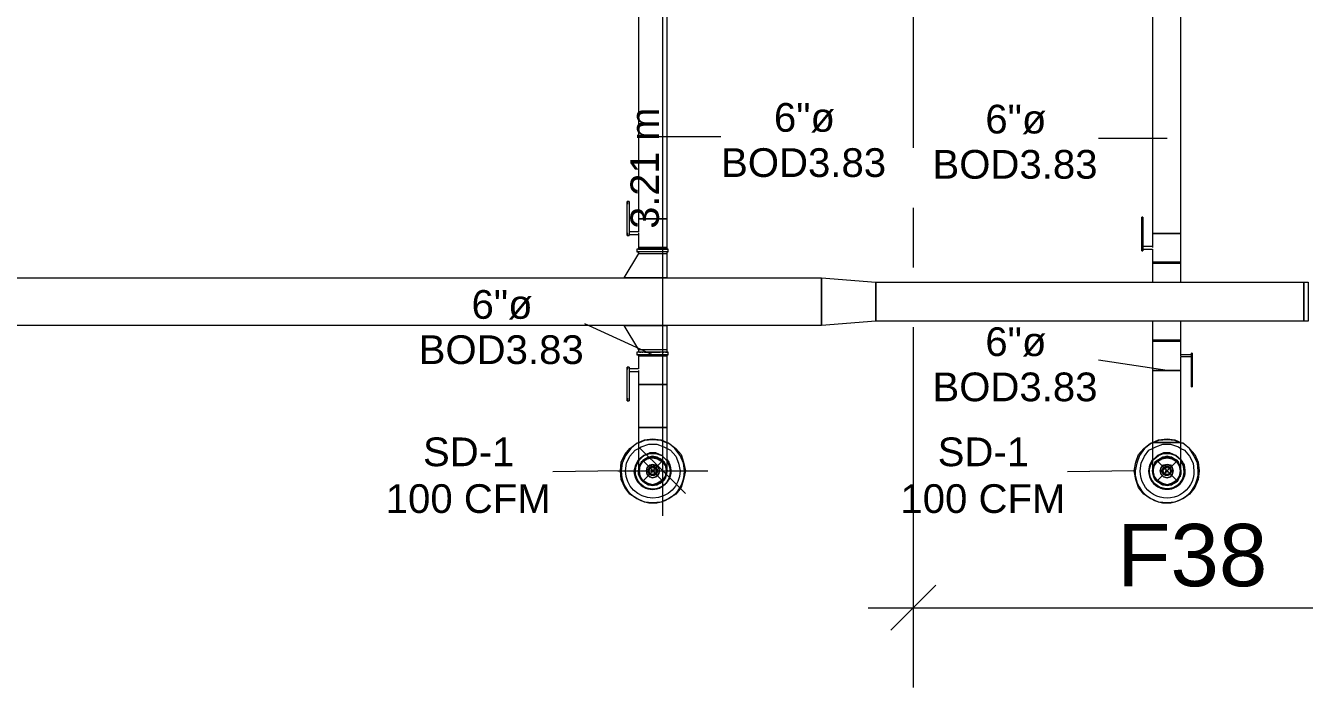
# Model space of a CAD drawing. Header units: metres. Extents: x -2 to 237, y -8 to 52.
# Drawn here: x 20.56 to 27.33, y 15.01 to 18.51 of the extents above; entities that cross this region are included whole.
import ezdxf

# ---------------------------------------------------------------- set-up
doc = ezdxf.new("R2010")
doc.units = ezdxf.units.M
doc.layers.add('HVAC - Ductos', color=5, linetype='Continuous', lineweight=0)
doc.layers.add('PDF4_Text', color=7, linetype='Continuous', lineweight=0)
doc.layers.add('PDF4_Geometry', color=7, linetype='Continuous', lineweight=0, true_color=0xaaaaaa)
doc.styles.add('PDF Arial-BoldMT-Identity-H', font='arial.ttf')
doc.styles.add('PDF Helvetica', font='')
doc.styles.get('PDF Helvetica').set_extended_font_data('Helvetica')

msp = doc.modelspace()

# ---------------------------------------------------------------- linework, layer by layer
at = {"layer": 'HVAC - Ductos', "lineweight": 0}
for points in [[(23.9338, 15.9155), (23.9338, 19.3563), (23.9338, 23.8875)], [(23.8054, 19.2051), (23.8054, 17.487), (23.8054, 17.4182), (23.7551, 17.4182)], [(23.9566, 17.3266), (23.9566, 17.3358), (23.9566, 17.487), (23.952, 17.487), (23.9475, 17.487), (23.9338, 17.487), (23.92, 17.487), (23.9017, 17.487), (23.8788, 17.487), (23.8604, 17.487), (23.8421, 17.487), (23.8284, 17.487), (23.8146, 17.487), (23.8054, 17.487), (23.8146, 17.487), (23.8284, 17.487), (23.8421, 17.487), (23.8604, 17.487), (23.8788, 17.487), (23.9017, 17.487), (23.92, 17.487), (23.9338, 17.487), (23.9475, 17.487), (23.952, 17.487), (23.9566, 17.487), (23.9566, 19.2051)], [(26.472, 17.487), (26.472, 17.3312), (26.472, 17.3266), (26.472, 17.322), (26.472, 17.3175), (26.472, 17.322), (26.472, 17.3266), (26.472, 17.3312), (26.472, 17.3266), (26.5224, 17.3266), (26.5224, 17.2579), (26.5224, 17.2534), (26.5224, 17.1525), (26.527, 17.1525), (26.5316, 17.1525), (26.5452, 17.1525), (26.5636, 17.1525), (26.582, 17.1525), (26.6002, 17.1525), (26.6186, 17.1525), (26.6369, 17.1525), (26.6553, 17.1525), (26.6644, 17.1525), (26.6736, 17.1525), (26.6736, 17.2534), (26.6736, 17.2579), (26.6736, 17.4091), (26.6736, 19.2051)], [(26.5224, 19.2051), (26.5224, 17.4091), (26.5224, 17.3404), (26.472, 17.3404)], [(23.8788, 17.9223), (24.2407, 17.9223)], [(26.6002, 17.9131), (26.2383, 17.9131)], [(23.7551, 17.5787), (23.7459, 17.5787)], [(23.7459, 17.4137), (23.7459, 17.4091), (23.7459, 17.4045), (23.7459, 17.4), (23.7459, 17.4045), (23.7459, 17.4091), (23.7459, 17.4137), (23.7459, 17.5649)], [(23.7551, 17.5649), (23.7551, 17.4137), (23.7551, 17.4091), (23.7551, 17.4045), (23.7551, 17.4), (23.7551, 17.4045), (23.7551, 17.4091)], [(26.472, 17.4962), (26.4674, 17.4962)], [(26.4674, 17.3312), (26.4674, 17.3266), (26.4674, 17.322), (26.4674, 17.3175), (26.4674, 17.322), (26.4674, 17.3266), (26.4674, 17.3312), (26.4674, 17.487)], [(23.7459, 17.4), (23.7551, 17.4)], [(23.7551, 17.4137), (23.7551, 17.4091), (23.7551, 17.4045), (23.8054, 17.4045), (23.8054, 17.3358), (23.8146, 17.3358), (23.8284, 17.3358), (23.8421, 17.3358), (23.8604, 17.3358), (23.8788, 17.3358), (23.9017, 17.3358), (23.92, 17.3358), (23.9338, 17.3358), (23.9475, 17.3358), (23.952, 17.3358), (23.9566, 17.3358), (23.952, 17.3358), (23.9566, 17.3358), (23.952, 17.3358), (23.9475, 17.3358), (23.9338, 17.3358), (23.92, 17.3358), (23.9017, 17.3358), (23.8788, 17.3358), (23.8604, 17.3358), (23.8421, 17.3358), (23.8284, 17.3358), (23.8146, 17.3358), (23.8054, 17.3358), (23.8054, 17.3266), (23.8146, 17.3266), (23.8284, 17.3266), (23.8421, 17.3266), (23.8604, 17.3266), (23.8788, 17.3266), (23.9017, 17.3266), (23.92, 17.3266), (23.9338, 17.3266), (23.9475, 17.3266), (23.952, 17.3266), (23.9566, 17.3266), (23.952, 17.3266), (23.9612, 17.3266), (23.952, 17.3266), (23.9383, 17.3266), (23.92, 17.3266), (23.9017, 17.3266), (23.8788, 17.3266), (23.8604, 17.3266), (23.8376, 17.3266), (23.8238, 17.3266), (23.81, 17.3266), (23.8009, 17.3266), (23.7963, 17.3266), (23.7963, 17.3129)], [(23.8054, 17.4137), (23.8054, 17.4091), (23.8054, 17.4045)], [(23.8054, 17.3266), (23.8009, 17.3266), (23.7963, 17.3266)], [(23.9566, 17.3129), (23.9612, 17.3129), (23.952, 17.3129), (23.9383, 17.3129), (23.92, 17.3129), (23.9017, 17.3129), (23.8788, 17.3129), (23.8604, 17.3129), (23.8376, 17.3129), (23.8238, 17.3129), (23.81, 17.3129), (23.8009, 17.3129), (23.7963, 17.3129), (23.8009, 17.3129), (23.8054, 17.3129), (23.8054, 17.3038), (23.8146, 17.3038), (23.8284, 17.3038), (23.8421, 17.3038), (23.8604, 17.3038), (23.8788, 17.3038), (23.9017, 17.3038), (23.92, 17.3038), (23.9338, 17.3038), (23.9475, 17.3038), (23.952, 17.3038), (23.9566, 17.3038), (23.9566, 17.3129), (23.952, 17.3129), (23.9475, 17.3129)], [(23.8192, 17.3129), (23.8146, 17.3129), (23.81, 17.3129)], [(23.8284, 17.3129), (23.8238, 17.3129)], [(23.92, 17.3129), (23.9017, 17.3129), (23.8788, 17.3129), (23.8604, 17.3129), (23.8421, 17.3129), (23.8376, 17.3129)], [(23.9383, 17.3129), (23.9338, 17.3129)], [(23.9612, 17.3129), (23.9612, 17.3266)], [(26.4674, 17.3175), (26.4674, 17.322), (26.4674, 17.3175)], [(26.4674, 17.3175), (26.472, 17.3175)], [(26.472, 17.3175), (26.472, 17.322), (26.472, 17.3175)], [(26.5224, 17.3404), (26.5224, 17.3358)], [(23.8054, 17.3038), (23.7276, 17.1755), (23.7322, 17.1755), (23.7505, 17.1755), (23.7734, 17.1755), (23.8054, 17.1755), (23.8788, 17.1755), (23.9109, 17.1755), (23.9338, 17.1755), (23.952, 17.1755), (23.9566, 17.1755), (23.9566, 17.3038)], [(23.8467, 17.3038), (23.8513, 17.3038), (23.8558, 17.3038)], [(23.9063, 17.3038), (23.9109, 17.3038)], [(23.9566, 17.1755), (23.952, 17.1755), (23.9338, 17.1755), (23.9109, 17.1755), (23.8788, 17.1755), (23.8054, 17.1755), (23.7734, 17.1755), (23.7505, 17.1755), (23.7322, 17.1755), (23.7276, 17.1755)], [(24.7722, 17.1755), (25.0608, 17.1525)], [(24.7722, 16.9235), (24.7722, 17.1755)], [(25.0608, 17.1525), (25.0608, 16.9464)], [(23.8788, 16.7677), (23.5214, 16.9326)], [(23.9566, 16.7952), (23.9566, 16.9235), (23.952, 16.9235), (23.9338, 16.9235), (23.9109, 16.9235), (23.8788, 16.9235), (23.8054, 16.9235), (23.7734, 16.9235), (23.7505, 16.9235), (23.7322, 16.9235), (23.7276, 16.9235), (23.8054, 16.7952)], [(23.7276, 16.9235), (23.7322, 16.9235), (23.7505, 16.9235), (23.7734, 16.9235), (23.8054, 16.9235), (23.8788, 16.9235), (23.9109, 16.9235), (23.9338, 16.9235), (23.952, 16.9235), (23.9566, 16.9235)], [(25.0608, 16.9464), (24.7722, 16.9235)], [(26.7285, 16.7631), (26.7285, 16.7677), (26.6736, 16.7677), (26.6736, 16.841), (26.6644, 16.841), (26.6553, 16.841), (26.6369, 16.841), (26.6186, 16.841), (26.6002, 16.841), (26.582, 16.841), (26.5636, 16.841), (26.5452, 16.841), (26.5316, 16.841), (26.527, 16.841), (26.5224, 16.841), (26.527, 16.841), (26.5224, 16.841), (26.527, 16.841), (26.5316, 16.841), (26.5452, 16.841), (26.5636, 16.841), (26.582, 16.841), (26.6002, 16.841), (26.6186, 16.841), (26.6369, 16.841), (26.6553, 16.841), (26.6644, 16.841), (26.6736, 16.841), (26.6736, 16.8456), (26.6644, 16.8456), (26.6553, 16.8456), (26.6369, 16.8456), (26.6186, 16.8456), (26.6002, 16.8456), (26.582, 16.8456), (26.5636, 16.8456), (26.5452, 16.8456), (26.5316, 16.8456), (26.527, 16.8456), (26.5224, 16.8456), (26.527, 16.8456), (26.5224, 16.8456), (26.527, 16.8456), (26.5316, 16.8456), (26.5452, 16.8456), (26.5636, 16.8456), (26.582, 16.8456), (26.6002, 16.8456), (26.6186, 16.8456), (26.6369, 16.8456), (26.6553, 16.8456), (26.6644, 16.8456), (26.6736, 16.8456), (26.6736, 16.9464), (26.6644, 16.9464), (26.6553, 16.9464), (26.6369, 16.9464), (26.6186, 16.9464), (26.6002, 16.9464), (26.582, 16.9464), (26.5636, 16.9464), (26.5452, 16.9464), (26.5316, 16.9464), (26.527, 16.9464), (26.5224, 16.9464), (26.5224, 16.8456), (26.5224, 16.841), (26.5224, 16.6852), (26.527, 16.6852), (26.5316, 16.6852), (26.5452, 16.6852), (26.5636, 16.6852), (26.582, 16.6852), (26.6002, 16.6852), (26.6186, 16.6852), (26.6369, 16.6852), (26.6553, 16.6852), (26.6644, 16.6852), (26.6736, 16.6852), (26.6644, 16.6852), (26.6553, 16.6852), (26.6369, 16.6852), (26.6186, 16.6852), (26.6002, 16.6852), (26.582, 16.6852), (26.5636, 16.6852), (26.5452, 16.6852), (26.5316, 16.6852), (26.527, 16.6852), (26.5224, 16.6852), (26.5224, 16.305), (26.527, 16.305), (26.5316, 16.305), (26.5452, 16.305), (26.5636, 16.305), (26.582, 16.305), (26.6002, 16.305), (26.6186, 16.305), (26.6369, 16.305), (26.6553, 16.305), (26.6644, 16.305), (26.6736, 16.305), (26.6736, 16.6852), (26.6736, 16.7585), (26.7285, 16.7585)], [(23.9475, 16.7814), (23.952, 16.7814), (23.9566, 16.7814), (23.9566, 16.7952), (23.952, 16.7952), (23.9475, 16.7952), (23.9338, 16.7952), (23.92, 16.7952), (23.9017, 16.7952), (23.8788, 16.7952), (23.8604, 16.7952), (23.8421, 16.7952), (23.8284, 16.7952), (23.8146, 16.7952), (23.8054, 16.7952), (23.8054, 16.7814), (23.8009, 16.7814), (23.7963, 16.7814)], [(23.9566, 16.7814), (23.9612, 16.7814), (23.952, 16.7814), (23.9383, 16.7814), (23.92, 16.7814), (23.9017, 16.7814), (23.8788, 16.7814), (23.8604, 16.7814), (23.8376, 16.7814), (23.8238, 16.7814), (23.81, 16.7814), (23.8009, 16.7814), (23.7963, 16.7814), (23.7963, 16.7677), (23.8009, 16.7677), (23.81, 16.7677), (23.8238, 16.7677), (23.8376, 16.7677), (23.8604, 16.7677), (23.8788, 16.7677), (23.9017, 16.7677), (23.92, 16.7677), (23.9383, 16.7677), (23.952, 16.7677), (23.9612, 16.7677), (23.952, 16.7677), (23.9383, 16.7677), (23.92, 16.7677), (23.9017, 16.7677), (23.8788, 16.7677), (23.8604, 16.7677), (23.8376, 16.7677), (23.8238, 16.7677), (23.81, 16.7677), (23.8009, 16.7677), (23.7963, 16.7677)], [(23.81, 16.7814), (23.8146, 16.7814), (23.8192, 16.7814)], [(23.8238, 16.7814), (23.8284, 16.7814)], [(23.8376, 16.7814), (23.8421, 16.7814), (23.8604, 16.7814), (23.8788, 16.7814), (23.9017, 16.7814), (23.92, 16.7814)], [(23.8558, 16.7952), (23.8513, 16.7952), (23.8467, 16.7952)], [(23.9109, 16.7952), (23.9063, 16.7952)], [(23.9338, 16.7814), (23.9383, 16.7814)], [(23.9612, 16.7677), (23.9612, 16.7814)], [(26.7331, 16.7768), (26.7285, 16.7768)], [(26.7285, 16.6119), (26.7285, 16.7631), (26.7285, 16.7677), (26.7285, 16.7722), (26.7285, 16.7768), (26.7285, 16.7722), (26.7285, 16.7677)], [(26.7331, 16.7631), (26.7331, 16.7677), (26.7331, 16.7722), (26.7331, 16.7768), (26.7331, 16.7722), (26.7331, 16.7677), (26.7331, 16.7631), (26.7331, 16.6119)], [(23.7459, 16.7036), (23.7459, 16.699), (23.7459, 16.7036)], [(23.7551, 16.7036), (23.7459, 16.7036)], [(23.7459, 16.5386), (23.7459, 16.534), (23.7459, 16.5295), (23.7459, 16.5249), (23.7459, 16.5295), (23.7459, 16.534), (23.7459, 16.5386), (23.7459, 16.6898), (23.7459, 16.6944), (23.7459, 16.699), (23.7459, 16.7036), (23.7459, 16.699), (23.7459, 16.6944), (23.7459, 16.6898)], [(23.7551, 16.6806), (23.8054, 16.6806), (23.8054, 16.6119), (23.8146, 16.6119), (23.8284, 16.6119), (23.8421, 16.6119), (23.8604, 16.6119), (23.8788, 16.6119), (23.9017, 16.6119), (23.92, 16.6119), (23.9338, 16.6119), (23.9475, 16.6119), (23.952, 16.6119), (23.9566, 16.6119), (23.9566, 16.7631), (23.9566, 16.7677)], [(23.8054, 16.7677), (23.8054, 16.7631), (23.8054, 16.6944), (23.7551, 16.6944), (23.7551, 16.6898)], [(23.7551, 16.7036), (23.7551, 16.699), (23.7551, 16.7036)], [(23.7551, 16.6944), (23.7551, 16.699), (23.7551, 16.7036), (23.7551, 16.699), (23.7551, 16.6944), (23.7551, 16.6898), (23.7551, 16.5386), (23.7551, 16.534), (23.7551, 16.5295), (23.7551, 16.5249), (23.7551, 16.5295), (23.7551, 16.534), (23.7551, 16.5386)], [(26.6002, 16.6852), (26.2383, 16.7402)], [(26.6736, 16.7631), (26.6736, 16.7677)], [(23.8054, 16.6852), (23.8054, 16.6806)], [(26.7285, 16.5981), (26.7331, 16.5981)], [(23.7459, 16.5249), (23.7551, 16.5249)], [(23.9566, 16.1538), (23.9566, 16.1583), (23.9566, 16.1766), (23.9566, 16.2087), (23.9566, 16.25), (23.9566, 16.2958), (23.9566, 16.3462), (23.9566, 16.3828), (23.952, 16.3828), (23.9475, 16.3828), (23.9338, 16.3828), (23.92, 16.3828), (23.9017, 16.3828), (23.8788, 16.3828), (23.8604, 16.3828), (23.8421, 16.3828), (23.8284, 16.3828), (23.8146, 16.3828), (23.8054, 16.3828), (23.8054, 16.3278), (23.8054, 16.2774), (23.8054, 16.2316), (23.8054, 16.195), (23.8054, 16.1721), (23.8054, 16.1538), (23.8054, 16.1583), (23.8054, 16.1538), (23.8054, 16.1354), (23.8146, 16.1171), (23.8284, 16.0988), (23.8421, 16.0896), (23.8604, 16.0805), (23.8788, 16.0759), (23.9017, 16.0805), (23.92, 16.0896), (23.9338, 16.0988), (23.9475, 16.1171), (23.952, 16.1354), (23.9566, 16.1538), (23.9566, 16.1583), (23.9566, 16.1538), (23.952, 16.1354), (23.9475, 16.1171), (23.9338, 16.0988), (23.92, 16.0896), (23.9017, 16.0805), (23.8788, 16.0759), (23.8604, 16.0805), (23.8421, 16.0896), (23.8284, 16.0988), (23.8146, 16.1171), (23.8054, 16.1354), (23.8054, 16.1538)], [(23.9566, 16.305), (23.9658, 16.3004), (24.0025, 16.2729), (24.03, 16.2408), (24.0437, 16.1996), (24.0529, 16.1538), (24.0437, 16.1079), (24.03, 16.0667), (24.0025, 16.0301), (23.9658, 16.0071), (23.9246, 15.9888), (23.8788, 15.9843), (23.8376, 15.9888), (23.7963, 16.0071), (23.7596, 16.0301), (23.7322, 16.0667), (23.7138, 16.1079), (23.7093, 16.1538), (23.7138, 16.1996), (23.7322, 16.2408), (23.7596, 16.2729), (23.7963, 16.3004), (23.8054, 16.305)], [(23.8054, 16.305), (23.8376, 16.3187), (23.8788, 16.3232), (23.9246, 16.3187), (23.9566, 16.305)], [(23.9566, 16.3004), (23.9246, 16.3141), (23.8788, 16.3187), (23.8376, 16.3141), (23.8054, 16.3004)], [(26.6736, 16.1538), (26.6736, 16.1583), (26.6736, 16.1766), (26.6736, 16.2087), (26.6736, 16.2454), (26.6736, 16.2866), (26.6736, 16.305), (26.6873, 16.3004), (26.7194, 16.2729), (26.7469, 16.2408), (26.7652, 16.1996), (26.7698, 16.1538), (26.7652, 16.1079), (26.7469, 16.0667), (26.7194, 16.0301), (26.6873, 16.0071), (26.6415, 15.9888), (26.6002, 15.9843), (26.5544, 15.9888), (26.5132, 16.0071), (26.4766, 16.0301), (26.4491, 16.0667), (26.4353, 16.1079), (26.4261, 16.1538), (26.4353, 16.1996), (26.4491, 16.2408), (26.4766, 16.2729), (26.5132, 16.3004), (26.5224, 16.305), (26.5224, 16.2637), (26.5224, 16.2225), (26.5224, 16.1904), (26.5224, 16.1675), (26.5224, 16.1538), (26.5224, 16.1583), (26.5224, 16.1538), (26.527, 16.1354), (26.5316, 16.1171), (26.5452, 16.0988), (26.5636, 16.0896), (26.582, 16.0805), (26.6002, 16.0759), (26.6186, 16.0805), (26.6369, 16.0896), (26.6553, 16.0988), (26.6644, 16.1171), (26.6736, 16.1354), (26.6736, 16.1538), (26.6736, 16.1583), (26.6736, 16.1538), (26.6736, 16.1354), (26.6644, 16.1171), (26.6553, 16.0988), (26.6369, 16.0896), (26.6186, 16.0805), (26.6002, 16.0759), (26.582, 16.0805), (26.5636, 16.0896), (26.5452, 16.0988), (26.5316, 16.1171), (26.527, 16.1354), (26.5224, 16.1538)], [(26.5224, 16.305), (26.5544, 16.3187), (26.6002, 16.3232), (26.6415, 16.3187), (26.6736, 16.305)], [(26.6736, 16.3004), (26.6415, 16.3141), (26.6002, 16.3187), (26.5544, 16.3141), (26.5224, 16.3004)], [(26.6736, 16.305), (26.6644, 16.305), (26.6553, 16.305), (26.6369, 16.305), (26.6186, 16.305), (26.6002, 16.305), (26.582, 16.305), (26.5636, 16.305), (26.5452, 16.305), (26.5316, 16.305), (26.527, 16.305), (26.5224, 16.305)], [(23.8054, 16.2729), (23.8192, 16.282), (23.8604, 16.2958), (23.9017, 16.2958), (23.9383, 16.282), (23.9566, 16.2729)], [(23.8467, 16.2225), (23.8513, 16.2225), (23.8558, 16.2225), (23.8788, 16.227), (23.9017, 16.2225), (23.9154, 16.2179), (23.9338, 16.2042), (23.9429, 16.1904), (23.952, 16.1721), (23.9475, 16.1904), (23.9338, 16.2087), (23.92, 16.2179), (23.9017, 16.227), (23.8788, 16.2316), (23.8604, 16.227), (23.8421, 16.2179), (23.8284, 16.2087), (23.8146, 16.1904), (23.8054, 16.1721), (23.8054, 16.1583)], [(23.8146, 16.2729), (23.9338, 16.1538), (24.0529, 16.0346)], [(26.5224, 16.2729), (26.5407, 16.282), (26.5774, 16.2958), (26.6186, 16.2958), (26.6599, 16.282), (26.6736, 16.2729)], [(26.6736, 16.1583), (26.6736, 16.1721), (26.6644, 16.1904), (26.6553, 16.2087), (26.6369, 16.2179), (26.6186, 16.227), (26.6002, 16.2316), (26.582, 16.227), (26.5636, 16.2179), (26.5452, 16.2087), (26.5316, 16.1904), (26.527, 16.1721), (26.5224, 16.1583)], [(23.9566, 16.1583), (23.952, 16.1721), (23.952, 16.1538), (23.952, 16.1354), (23.9429, 16.1171), (23.9338, 16.1034), (23.9154, 16.0896), (23.9017, 16.0805), (23.8788, 16.0805), (23.8604, 16.0805), (23.8421, 16.0896), (23.8284, 16.1034), (23.8146, 16.1171), (23.81, 16.1354), (23.8054, 16.1538), (23.81, 16.1721), (23.8146, 16.1904), (23.8284, 16.2042), (23.8421, 16.2179), (23.8604, 16.2225), (23.8788, 16.227), (23.9063, 16.2225), (23.9109, 16.2225)], [(23.81, 16.1308), (23.8054, 16.1538), (23.81, 16.1766)], [(23.81, 16.1812), (23.81, 16.1858)], [(23.8146, 16.1858), (23.8284, 16.2042), (23.8513, 16.2179)], [(23.9109, 16.2179), (23.9338, 16.2042), (23.9475, 16.1858), (23.952, 16.1812)], [(23.9475, 16.1766), (23.952, 16.1538), (23.9475, 16.1308)], [(26.527, 16.1812), (26.5316, 16.1858), (26.5452, 16.2042), (26.5636, 16.2179), (26.582, 16.2225), (26.6002, 16.227), (26.6186, 16.2225), (26.6369, 16.2179), (26.6507, 16.2042), (26.6644, 16.1904), (26.669, 16.1721), (26.6736, 16.1538), (26.669, 16.1354), (26.6644, 16.1171), (26.6507, 16.1034)], [(26.5452, 16.2042), (26.5361, 16.1904), (26.527, 16.1721), (26.527, 16.1538), (26.527, 16.1354), (26.5361, 16.1171), (26.5452, 16.1034), (26.5316, 16.1217)], [(26.5316, 16.1308), (26.527, 16.1538), (26.5316, 16.1766)], [(26.5498, 16.2087), (26.5682, 16.2179)], [(26.5682, 16.2225), (26.5728, 16.2225), (26.6002, 16.227), (26.6232, 16.2225), (26.6278, 16.2225), (26.6323, 16.2225)], [(26.6323, 16.2179), (26.6507, 16.2042), (26.6644, 16.1858)], [(26.669, 16.1858), (26.669, 16.1812)], [(26.669, 16.1766), (26.6736, 16.1538), (26.669, 16.1308)], [(23.7093, 16.1538), (23.3519, 16.1492)], [(23.6955, 16.1538), (23.9338, 16.1538), (24.172, 16.1538)], [(23.81, 16.1217), (23.81, 16.1263)], [(23.8513, 16.085), (23.8284, 16.1034), (23.8146, 16.1217)], [(23.9475, 16.1217), (23.9338, 16.1034), (23.9109, 16.085)], [(23.952, 16.1263), (23.9475, 16.1217)], [(26.4261, 16.1538), (26.0734, 16.1492)], [(26.5316, 16.1217), (26.527, 16.1263)], [(26.6644, 16.1217), (26.6507, 16.1034), (26.6369, 16.0896), (26.6186, 16.0805), (26.6002, 16.0805), (26.582, 16.0805), (26.5636, 16.0896), (26.5452, 16.1034)], [(26.5682, 16.085), (26.5498, 16.0988)], [(26.6507, 16.0988), (26.6323, 16.085)], [(26.669, 16.1263), (26.669, 16.1217)], [(23.8558, 16.0805), (23.8513, 16.085), (23.8467, 16.085)], [(23.9063, 16.085), (23.8788, 16.0805), (23.8558, 16.085)], [(23.9109, 16.085), (23.9063, 16.0805)], [(26.5728, 16.0805), (26.5682, 16.085)], [(26.6232, 16.085), (26.6002, 16.0805), (26.5728, 16.085)], [(26.6323, 16.085), (26.6278, 16.085), (26.6232, 16.0805)], [(25.2579, 15.6681), (25.2579, 15.4299), (25.2579, 15.1916)], [(25.377, 15.549), (25.2579, 15.4299), (25.1387, 15.3107)], [(25.0196, 15.4299), (31.4247, 15.4299)]]:
    msp.add_lwpolyline(points, dxfattribs=at)
for points in [[(23.7459, 17.5649), (23.7459, 17.5695), (23.7459, 17.5741), (23.7459, 17.5787), (23.7459, 17.5741), (23.7459, 17.5695)], [(23.7551, 17.5649), (23.7551, 17.5695), (23.7551, 17.5741), (23.7551, 17.5787), (23.7551, 17.5741), (23.7551, 17.5695)], [(26.4674, 17.487), (26.4674, 17.4916), (26.4674, 17.4962), (26.4674, 17.4916)], [(26.472, 17.487), (26.472, 17.4916), (26.472, 17.4962), (26.472, 17.4916)], [(26.5224, 17.4091), (26.527, 17.4091), (26.5316, 17.4091), (26.5452, 17.4091), (26.5636, 17.4091), (26.582, 17.4091), (26.6002, 17.4091), (26.6186, 17.4091), (26.6369, 17.4091), (26.6553, 17.4091), (26.6644, 17.4091), (26.6736, 17.4091), (26.6644, 17.4091), (26.6553, 17.4091), (26.6369, 17.4091), (26.6186, 17.4091), (26.6002, 17.4091), (26.582, 17.4091), (26.5636, 17.4091), (26.5452, 17.4091), (26.5316, 17.4091), (26.527, 17.4091)], [(26.5224, 17.2579), (26.527, 17.2579), (26.5316, 17.2579), (26.5452, 17.2579), (26.5636, 17.2579), (26.582, 17.2579), (26.6002, 17.2579), (26.6186, 17.2579), (26.6369, 17.2579), (26.6553, 17.2579), (26.6644, 17.2579), (26.6736, 17.2579), (26.6644, 17.2579), (26.6553, 17.2579), (26.6369, 17.2579), (26.6186, 17.2579), (26.6002, 17.2579), (26.582, 17.2579), (26.5636, 17.2579), (26.5452, 17.2579), (26.5316, 17.2579), (26.527, 17.2579)], [(26.6736, 17.2579), (26.6644, 17.2579), (26.6553, 17.2579), (26.6369, 17.2579), (26.6186, 17.2579), (26.6002, 17.2579), (26.582, 17.2579), (26.5636, 17.2579), (26.5452, 17.2579), (26.5316, 17.2579), (26.527, 17.2579), (26.5224, 17.2579), (26.527, 17.2579), (26.5316, 17.2579), (26.5452, 17.2579), (26.5636, 17.2579), (26.582, 17.2579), (26.6002, 17.2579), (26.6186, 17.2579), (26.6369, 17.2579), (26.6553, 17.2579), (26.6644, 17.2579)], [(26.5224, 17.2534), (26.527, 17.2534), (26.5316, 17.2534), (26.5452, 17.2534), (26.5636, 17.2534), (26.582, 17.2534), (26.6002, 17.2534), (26.6186, 17.2534), (26.6369, 17.2534), (26.6553, 17.2534), (26.6644, 17.2534), (26.6736, 17.2534), (26.6644, 17.2534), (26.6553, 17.2534), (26.6369, 17.2534), (26.6186, 17.2534), (26.6002, 17.2534), (26.582, 17.2534), (26.5636, 17.2534), (26.5452, 17.2534), (26.5316, 17.2534), (26.527, 17.2534)], [(26.6002, 17.2534), (26.582, 17.2534), (26.5636, 17.2534), (26.5452, 17.2534), (26.5316, 17.2534), (26.527, 17.2534), (26.5224, 17.2534), (26.527, 17.2534), (26.5316, 17.2534), (26.5452, 17.2534), (26.5636, 17.2534), (26.582, 17.2534), (26.6002, 17.2534), (26.6186, 17.2534), (26.6369, 17.2534), (26.6553, 17.2534), (26.6644, 17.2534), (26.6736, 17.2534), (26.6644, 17.2534), (26.6553, 17.2534), (26.6369, 17.2534), (26.6186, 17.2534)], [(24.7722, 16.9235), (19.43, 16.9235), (19.43, 17.1755), (24.7722, 17.1755)], [(25.0608, 17.1525), (27.3241, 17.1525), (27.3241, 16.9464), (25.0608, 16.9464)], [(27.3471, 17.1525), (27.3471, 16.9464), (27.3241, 16.9464), (27.3241, 17.1525)], [(23.9566, 16.7677), (23.952, 16.7677), (23.9475, 16.7677), (23.9338, 16.7677), (23.92, 16.7677), (23.9017, 16.7677), (23.8788, 16.7677), (23.8604, 16.7677), (23.8421, 16.7677), (23.8284, 16.7677), (23.8146, 16.7677), (23.8054, 16.7677), (23.8146, 16.7677), (23.8284, 16.7677), (23.8421, 16.7677), (23.8604, 16.7677), (23.8788, 16.7677), (23.9017, 16.7677), (23.92, 16.7677), (23.9338, 16.7677), (23.9475, 16.7677), (23.952, 16.7677)], [(23.9566, 16.7631), (23.952, 16.7631), (23.9475, 16.7631), (23.9338, 16.7631), (23.92, 16.7631), (23.9017, 16.7631), (23.8788, 16.7631), (23.8604, 16.7631), (23.8421, 16.7631), (23.8284, 16.7631), (23.8146, 16.7631), (23.8054, 16.7631), (23.8146, 16.7631), (23.8284, 16.7631), (23.8421, 16.7631), (23.8604, 16.7631), (23.8788, 16.7631), (23.9017, 16.7631), (23.92, 16.7631), (23.9338, 16.7631), (23.9475, 16.7631), (23.952, 16.7631)], [(23.9566, 16.7631), (23.952, 16.7631), (23.9475, 16.7631), (23.9338, 16.7631), (23.92, 16.7631), (23.9017, 16.7631), (23.8788, 16.7631), (23.8604, 16.7631), (23.8421, 16.7631), (23.8284, 16.7631), (23.8146, 16.7631), (23.8054, 16.7631), (23.8146, 16.7631), (23.8284, 16.7631), (23.8421, 16.7631), (23.8604, 16.7631), (23.8788, 16.7631), (23.9017, 16.7631), (23.92, 16.7631), (23.9338, 16.7631), (23.9475, 16.7631), (23.952, 16.7631)], [(23.9566, 16.6119), (23.952, 16.6119), (23.9475, 16.6119), (23.9338, 16.6119), (23.92, 16.6119), (23.9017, 16.6119), (23.8788, 16.6119), (23.8604, 16.6119), (23.8421, 16.6119), (23.8284, 16.6119), (23.8146, 16.6119), (23.8054, 16.6119), (23.8054, 16.3828), (23.8146, 16.3828), (23.8284, 16.3828), (23.8421, 16.3828), (23.8604, 16.3828), (23.8788, 16.3828), (23.9017, 16.3828), (23.92, 16.3828), (23.9338, 16.3828), (23.9475, 16.3828), (23.952, 16.3828), (23.9566, 16.3828)], [(26.7285, 16.6119), (26.7285, 16.6073), (26.7285, 16.6027), (26.7285, 16.5981), (26.7285, 16.6027), (26.7285, 16.6073)], [(26.7331, 16.6119), (26.7331, 16.6073), (26.7331, 16.6027), (26.7331, 16.5981), (26.7331, 16.6027), (26.7331, 16.6073)], [(23.81, 16.2133), (23.8054, 16.2087), (23.81, 16.2133), (23.833, 16.2362), (23.865, 16.2454), (23.8971, 16.2454), (23.9292, 16.2362), (23.952, 16.2133), (23.9292, 16.2362), (23.8971, 16.25), (23.865, 16.25), (23.833, 16.2362), (23.8054, 16.2133), (23.833, 16.2362)], [(23.952, 16.2133), (23.9292, 16.2362), (23.8971, 16.2454), (23.865, 16.2454), (23.833, 16.2362), (23.865, 16.25), (23.8971, 16.25), (23.9292, 16.2362), (23.952, 16.2133), (23.9566, 16.2133), (23.952, 16.2133), (23.9566, 16.2087)], [(26.527, 16.2133), (26.5544, 16.2362), (26.582, 16.2454), (26.614, 16.2454), (26.6461, 16.2362), (26.6736, 16.2133), (26.6736, 16.2087), (26.6736, 16.2133), (26.6461, 16.2362), (26.614, 16.25), (26.582, 16.25), (26.5498, 16.2362), (26.527, 16.2133), (26.5224, 16.2133), (26.527, 16.2133), (26.5224, 16.2087)], [(26.6461, 16.2362), (26.614, 16.2454), (26.582, 16.2454), (26.5544, 16.2362), (26.527, 16.2133), (26.5498, 16.2362), (26.582, 16.25), (26.614, 16.25), (26.6461, 16.2362), (26.6736, 16.2133)], [(23.8054, 16.2133), (23.7918, 16.1858), (23.7826, 16.1538), (23.7918, 16.1858)], [(23.9475, 16.1263), (23.9292, 16.1034), (23.9063, 16.0896), (23.8788, 16.0805), (23.8513, 16.0896), (23.8284, 16.1034), (23.8146, 16.1263), (23.81, 16.1538), (23.8146, 16.1812), (23.8284, 16.2042), (23.8513, 16.2179), (23.8788, 16.2225), (23.9063, 16.2179), (23.9292, 16.2042), (23.9475, 16.1812), (23.952, 16.1538)], [(23.8513, 16.1721), (23.8467, 16.1538), (23.8513, 16.1721), (23.865, 16.1858), (23.8788, 16.1904), (23.8971, 16.1858), (23.9109, 16.1721), (23.9154, 16.1538), (23.9109, 16.1721), (23.8971, 16.1812), (23.8788, 16.1858), (23.865, 16.1812)], [(23.8604, 16.1675), (23.8558, 16.1538), (23.8604, 16.1675), (23.8742, 16.1766), (23.888, 16.1766), (23.9017, 16.1675), (23.9063, 16.1538), (23.9017, 16.1675), (23.888, 16.1766), (23.8742, 16.1766)], [(23.8925, 16.14), (23.8788, 16.1354), (23.865, 16.14), (23.8604, 16.1538), (23.865, 16.1675), (23.8788, 16.1721), (23.8925, 16.1675), (23.9017, 16.1538)], [(26.5224, 16.2133), (26.5086, 16.1858), (26.504, 16.1538), (26.5086, 16.1858)], [(26.6644, 16.1263), (26.6507, 16.1034), (26.6278, 16.0896), (26.6002, 16.0805), (26.5728, 16.0896), (26.5498, 16.1034), (26.5316, 16.1263), (26.527, 16.1538), (26.5316, 16.1812), (26.5498, 16.2042), (26.5728, 16.2179), (26.6002, 16.2225), (26.6278, 16.2179), (26.6507, 16.2042), (26.6644, 16.1812), (26.669, 16.1538)], [(26.5682, 16.1721), (26.5636, 16.1538), (26.5682, 16.1721), (26.582, 16.1858), (26.6002, 16.1904), (26.6186, 16.1858), (26.6278, 16.1721), (26.6323, 16.1538), (26.6278, 16.1721), (26.6186, 16.1812), (26.6002, 16.1858), (26.582, 16.1812)], [(26.5774, 16.1675), (26.5728, 16.1538), (26.5774, 16.1675), (26.5911, 16.1766), (26.6094, 16.1766), (26.6186, 16.1675), (26.6232, 16.1538), (26.6186, 16.1675), (26.6048, 16.1766), (26.5911, 16.1766)], [(26.614, 16.14), (26.6002, 16.1354), (26.5865, 16.14), (26.5774, 16.1538), (26.5865, 16.1675), (26.6002, 16.1721), (26.614, 16.1675), (26.6186, 16.1538)], [(23.9109, 16.1354), (23.9154, 16.1538), (23.9109, 16.1354), (23.8971, 16.1217), (23.8788, 16.1171), (23.865, 16.1217), (23.8513, 16.1354), (23.8467, 16.1538), (23.8513, 16.1354), (23.865, 16.1217), (23.8788, 16.1171), (23.8971, 16.1217)], [(23.9017, 16.14), (23.9063, 16.1538), (23.9017, 16.14), (23.888, 16.1308), (23.8742, 16.1308), (23.8604, 16.14), (23.8558, 16.1538), (23.8604, 16.14), (23.8742, 16.1308), (23.888, 16.1308)], [(23.8788, 16.1583), (23.8742, 16.1538), (23.8788, 16.1583), (23.8834, 16.1583), (23.888, 16.1538), (23.8834, 16.1583)], [(23.8834, 16.1492), (23.888, 16.1538), (23.8834, 16.1492), (23.8788, 16.1492), (23.8742, 16.1538), (23.8788, 16.1492)], [(26.6278, 16.1354), (26.6323, 16.1538), (26.6278, 16.1354), (26.6186, 16.1217), (26.6002, 16.1171), (26.582, 16.1217), (26.5682, 16.1354), (26.5636, 16.1538), (26.5682, 16.1354), (26.582, 16.1217), (26.6002, 16.1171), (26.6186, 16.1217)], [(26.6186, 16.14), (26.6232, 16.1538), (26.6186, 16.14), (26.6094, 16.1308), (26.5911, 16.1308), (26.5774, 16.14), (26.5728, 16.1538), (26.5774, 16.14), (26.5911, 16.1308), (26.6048, 16.1308)], [(26.6002, 16.1492), (26.6048, 16.1538), (26.6002, 16.1492), (26.5956, 16.1492), (26.5911, 16.1538), (26.5956, 16.1583), (26.6002, 16.1583), (26.6048, 16.1538), (26.6002, 16.1583), (26.5956, 16.1583), (26.5956, 16.1538), (26.5956, 16.1492)]]:
    msp.add_lwpolyline(points, close=True, dxfattribs=at)
for points in [[(23.8054, 16.3004), (23.7963, 16.3004), (23.7642, 16.2729), (23.7368, 16.2362), (23.7184, 16.195), (23.7138, 16.1538, 1.013823), (24.0483, 16.1538), (24.0437, 16.195), (24.0254, 16.2362), (23.9979, 16.2729), (23.9658, 16.3004), (23.9566, 16.3004)], [(26.5224, 16.3004), (26.5178, 16.3004), (26.4812, 16.2729), (26.4536, 16.2362), (26.4399, 16.195), (26.4307, 16.1538, 1.01361), (26.7652, 16.1538), (26.7606, 16.195), (26.7423, 16.2362), (26.7194, 16.2729), (26.6827, 16.3004), (26.6736, 16.3004)], [(23.9566, 16.2729), (23.975, 16.2637), (24.0025, 16.2316), (24.0163, 16.195), (24.0254, 16.1538, -0.994864), (23.7368, 16.1538), (23.7414, 16.195), (23.7596, 16.2316), (23.7872, 16.2637), (23.8054, 16.2729)], [(26.6736, 16.2729), (26.6919, 16.2637), (26.7194, 16.2316), (26.7377, 16.195), (26.7423, 16.1538, -1.013326), (26.4582, 16.1538), (26.4628, 16.195), (26.4812, 16.2316), (26.504, 16.2637), (26.5224, 16.2729)]]:
    msp.add_lwpolyline(points, format="xyb", dxfattribs=at)
for points in [[(23.8054, 16.2042), (23.7918, 16.1858), (23.7872, 16.1538, 1.388678), (23.9566, 16.2042), (23.9704, 16.1858), (23.975, 16.1538), (23.9704, 16.1858), (23.9566, 16.2133, -1.387269), (23.7826, 16.1538, 1.019058), (23.975, 16.1538, -1.387948)], [(26.504, 16.1538, 1.388368), (26.6736, 16.2042), (26.6873, 16.1858), (26.6919, 16.1538, -1.361623), (26.5224, 16.2042), (26.5132, 16.1858), (26.504, 16.1538, 1.010571), (26.6965, 16.1538), (26.6919, 16.1858), (26.6736, 16.2133, -1.407185)]]:
    msp.add_lwpolyline(points, format="xyb", close=True, dxfattribs=at)
at = {"layer": 'PDF4_Geometry', "lineweight": 0}
for points in [[(25.2579, 19.1364), (25.2579, 17.8627)], [(25.2579, 17.5466), (25.2579, 17.2304)], [(25.2579, 16.9143), (25.2579, 15.6452)], [(25.2579, 15.3245), (25.2579, 15.0083)]]:
    msp.add_lwpolyline(points, dxfattribs=at)
at = {"layer": 'PDF4_Geometry', "color": 8, "lineweight": 0, "true_color": 0x808080}
for points in [[(23.9429, 16.1996), (23.9017, 16.227), (23.8558, 16.227), (23.8192, 16.1996), (23.8054, 16.1538), (23.8192, 16.1079), (23.8558, 16.0805), (23.9017, 16.0805), (23.9429, 16.1079), (23.9566, 16.1538)], [(26.6599, 16.1996), (26.6232, 16.227), (26.5774, 16.227), (26.5361, 16.1996), (26.5224, 16.1538), (26.5361, 16.1079), (26.5774, 16.0805), (26.6232, 16.0805), (26.6599, 16.1079), (26.6736, 16.1538)]]:
    msp.add_lwpolyline(points, close=True, dxfattribs=at)
for points in [[(23.8284, 16.2087), (23.9338, 16.0988)], [(23.9338, 16.2087), (23.8284, 16.0988)], [(26.5452, 16.2087), (26.6553, 16.0988)], [(26.6553, 16.2087), (26.5452, 16.0988)]]:
    msp.add_lwpolyline(points, dxfattribs=at)

# ---------------------------------------------------------------- texts
at = {"layer": 'PDF4_Text', "lineweight": 0, "insert": (23.8388, 17.4354), "char_height": 0.15002, "attachment_point": 4, "rotation": 90, "style": 'PDF Helvetica'}
msp.add_mtext('3.21 m', dxfattribs=at)
at = {"layer": 'PDF4_Text', "lineweight": 0, "char_height": 0.1519, "attachment_point": 4, "style": 'PDF Helvetica'}
for s, insert in [('6"ø', (24.5212, 18.0222)), ('6"ø', (25.6391, 18.0131)), ('BOD3.83', (24.2417, 17.784)), ('BOD3.83', (25.3596, 17.7748)), ('6"ø', (22.9221, 17.0326)), ('6"ø', (25.6391, 16.8356)), ('BOD3.83', (22.6427, 16.7943)), ('BOD3.83', (25.3596, 16.5973)), ('SD-1', (22.6655, 16.2537)), ('SD-1', (25.3871, 16.2537)), ('100 CFM', (22.4685, 16.0063)), ('100 CFM', (25.1901, 16.0063))]:
    msp.add_mtext(s, dxfattribs=dict(at, insert=insert))
at = {"layer": 'PDF4_Text', "color": 232, "lineweight": 70, "true_color": 0xe91e64, "insert": (26.3363, 15.7062), "char_height": 0.32989, "attachment_point": 4, "style": 'PDF Arial-BoldMT-Identity-H'}
msp.add_mtext('F38', dxfattribs=at)

doc.saveas('drawing.dxf')
